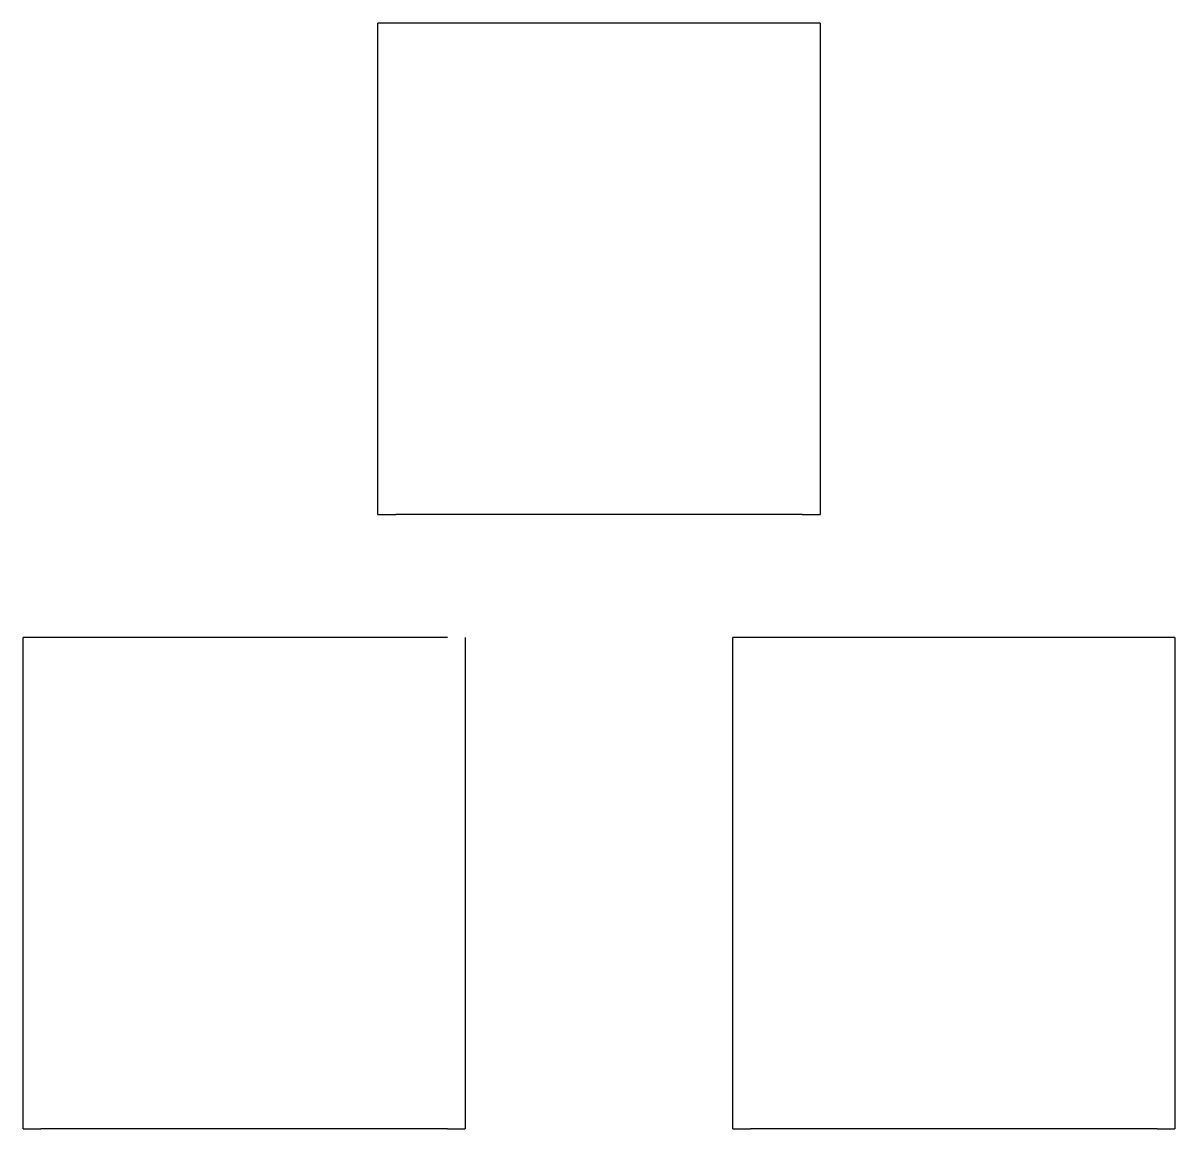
# Model space of a CAD drawing. Extents: x -12.9 to 12.9, y 17.5 to 42.2.
import ezdxf

# ---------------------------------------------------------------- set-up
doc = ezdxf.new("R2010")
doc.units = 0
doc.header["$MEASUREMENT"] = 0
doc.layers.add('MODELSKETCH_VISIBLE', color=7, linetype='CONTINUOUS')

msp = doc.modelspace()

# ---------------------------------------------------------------- linework, layer by layer
at = {"layer": 'MODELSKETCH_VISIBLE'}
for p, q in [((-4.55, 42.24), (-4.95, 42.24)), ((-4.95, 31.24), (-4.95, 42.24)), ((4.55, 42.24), (-4.55, 42.24)), ((4.95, 42.24), (4.55, 42.24)), ((4.95, 42.24), (4.95, 31.24)), ((-4.95, 31.24), (-4.55, 31.24)), ((4.55, 31.24), (-4.55, 31.24)), ((4.55, 31.24), (4.95, 31.24)), ((-12.894, 17.479), (-12.894, 28.479)), ((-12.494, 28.479), (-12.894, 28.479)), ((-3.394, 28.479), (-12.494, 28.479)), ((-2.994, 28.479), (-2.994, 17.479)), ((2.994, 17.479), (2.994, 28.479)), ((3.394, 28.479), (2.994, 28.479)), ((12.494, 28.479), (3.394, 28.479)), ((12.894, 28.479), (12.494, 28.479)), ((12.894, 28.479), (12.894, 17.479)), ((-12.894, 17.479), (-12.494, 17.479)), ((-3.394, 17.479), (-12.494, 17.479)), ((-3.394, 17.479), (-2.994, 17.479)), ((2.994, 17.479), (3.394, 17.479)), ((12.494, 17.479), (3.394, 17.479)), ((12.494, 17.479), (12.894, 17.479))]:
    msp.add_line(p, q, dxfattribs=at)

doc.saveas('drawing.dxf')
